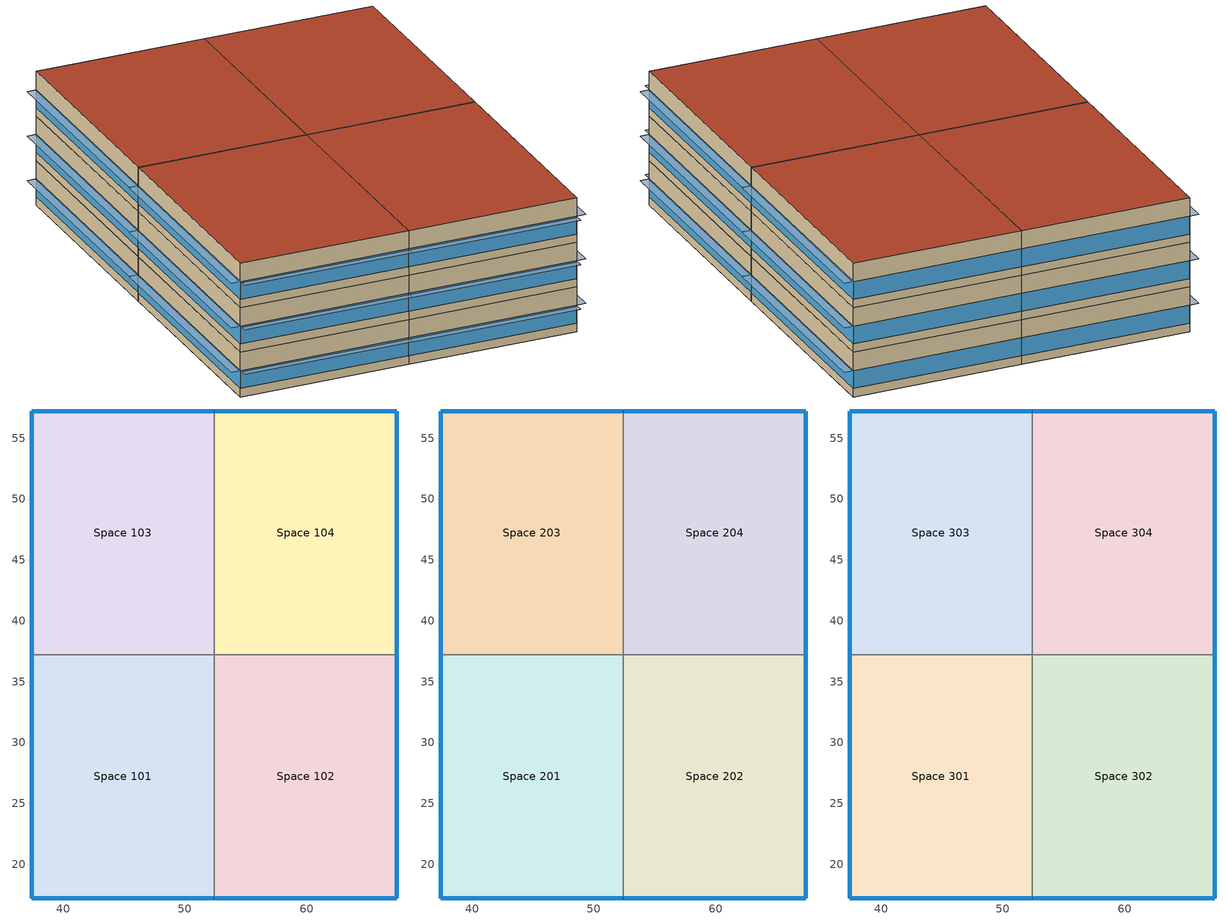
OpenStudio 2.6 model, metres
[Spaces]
Space 101
 floor ground: 52.42,37.23 52.42,17.23 37.42,17.23 37.42,37.23 z0
 wall outside: 37.42,37.23 37.42,17.23 52.42,17.23 z0:4
 wall to Space 103: 52.42,37.23 37.42,37.23 z0:4
 wall to Space 102: 52.42,17.23 52.42,37.23 z0:4
 window: 37.42,37.21 37.42,17.26 z0.76:2.36; 37.44,17.23 52.39,17.23 z0.76:2.37
Space 102
 floor ground: 67.42,37.23 67.42,17.23 52.42,17.23 52.42,37.23 z0
 wall outside: 52.42,17.23 67.42,17.23 67.42,37.23 z0:4
 wall to Space 104: 67.42,37.23 52.42,37.23 z0:4
 window: 67.42,17.26 67.42,37.21 z0.76:2.36; 52.44,17.23 67.39,17.23 z0.76:2.37
Space 103
 floor ground: 52.42,57.23 52.42,37.23 37.42,37.23 37.42,57.23 z0
 wall outside: 52.42,57.23 37.42,57.23 37.42,37.23 z0:4
 wall to Space 104: 52.42,37.23 52.42,57.23 z0:4
 window: 37.42,57.21 37.42,37.26 z0.76:2.36; 52.39,57.23 37.44,57.23 z0.76:2.37
Space 104
 floor ground: 67.42,57.23 67.42,37.23 52.42,37.23 52.42,57.23 z0
 wall outside: 67.42,37.23 67.42,57.23 52.42,57.23 z0:4
 window: 67.42,37.26 67.42,57.21 z0.76:2.36; 67.39,57.23 52.44,57.23 z0.76:2.37
Space 201
 floor to Space 101: 52.42,37.23 52.42,17.23 37.42,17.23 37.42,37.23 z4
 wall outside: 37.42,37.23 37.42,17.23 52.42,17.23 z4:8
 wall to Space 203: 52.42,37.23 37.42,37.23 z4:8
 wall to Space 202: 52.42,17.23 52.42,37.23 z4:8
 window: 37.42,37.21 37.42,17.26 z4.76:6.36; 37.44,17.23 52.39,17.23 z4.76:6.37
Space 202
 floor to Space 102: 67.42,37.23 67.42,17.23 52.42,17.23 52.42,37.23 z4
 wall outside: 52.42,17.23 67.42,17.23 67.42,37.23 z4:8
 wall to Space 204: 67.42,37.23 52.42,37.23 z4:8
 window: 67.42,17.26 67.42,37.21 z4.76:6.36; 52.44,17.23 67.39,17.23 z4.76:6.37
Space 203
 floor to Space 103: 52.42,57.23 52.42,37.23 37.42,37.23 37.42,57.23 z4
 wall outside: 52.42,57.23 37.42,57.23 37.42,37.23 z4:8
 wall to Space 204: 52.42,37.23 52.42,57.23 z4:8
 window: 37.42,57.21 37.42,37.26 z4.76:6.36; 52.39,57.23 37.44,57.23 z4.76:6.37
Space 204
 floor to Space 104: 67.42,57.23 67.42,37.23 52.42,37.23 52.42,57.23 z4
 wall outside: 67.42,37.23 67.42,57.23 52.42,57.23 z4:8
 window: 67.39,57.23 52.44,57.23 z4.76:6.37; 67.42,37.26 67.42,57.21 z4.76:6.36
Space 301
 floor to Space 201: 52.42,37.23 52.42,17.23 37.42,17.23 37.42,37.23 z8
 wall outside: 37.42,37.23 37.42,17.23 52.42,17.23 z8:12
 wall to Space 303: 52.42,37.23 37.42,37.23 z8:12
 wall to Space 302: 52.42,17.23 52.42,37.23 z8:12
 window: 37.42,37.21 37.42,17.26 z8.76:10.36; 37.44,17.23 52.39,17.23 z8.76:10.37
 roof outside: 52.42,17.23 52.42,37.23 37.42,37.23 37.42,17.23 z12
Space 302
 floor to Space 202: 67.42,37.23 67.42,17.23 52.42,17.23 52.42,37.23 z8
 wall outside: 52.42,17.23 67.42,17.23 67.42,37.23 z8:12
 wall to Space 304: 67.42,37.23 52.42,37.23 z8:12
 window: 52.44,17.23 67.39,17.23 z8.76:10.37; 67.42,17.26 67.42,37.21 z8.76:10.36
 roof outside: 67.42,17.23 67.42,37.23 52.42,37.23 52.42,17.23 z12
Space 303
 floor to Space 203: 52.42,57.23 52.42,37.23 37.42,37.23 37.42,57.23 z8
 wall outside: 52.42,57.23 37.42,57.23 37.42,37.23 z8:12
 wall to Space 304: 52.42,37.23 52.42,57.23 z8:12
 window: 37.42,57.21 37.42,37.26 z8.76:10.36; 52.39,57.23 37.44,57.23 z8.76:10.37
 roof outside: 52.42,37.23 52.42,57.23 37.42,57.23 37.42,37.23 z12
Space 304
 floor to Space 204: 67.42,57.23 67.42,37.23 52.42,37.23 52.42,57.23 z8
 wall outside: 67.42,37.23 67.42,57.23 52.42,57.23 z8:12
 window: 67.42,37.26 67.42,57.21 z8.76:10.36; 67.39,57.23 52.44,57.23 z8.76:10.37
 roof outside: 67.42,37.23 67.42,57.23 52.42,57.23 52.42,37.23 z12
shading: 37.42,17.26 37.42,37.21 36.62,37.21 36.62,17.26 z2.36; 68.22,17.26 68.22,37.21 67.42,37.21 67.42,17.26 z2.36; 67.39,16.43 67.39,17.23 52.44,17.23 52.44,16.43 z10.37; 68.22,37.26 68.22,57.21 67.42,57.21 67.42,37.26 z2.36; 52.39,16.43 52.39,17.23 37.44,17.23 37.44,16.43 z2.37; 37.42,37.26 37.42,57.21 36.62,57.21 36.62,37.26 z10.36; 37.42,17.26 37.42,37.21 36.62,37.21 36.62,17.26 z10.36; 37.42,37.26 37.42,57.21 36.62,57.21 36.62,37.26 z2.36; 67.39,16.43 67.39,17.23 52.44,17.23 52.44,16.43 z2.37; 37.42,17.26 37.42,37.21 36.62,37.21 36.62,17.26 z6.36; 52.39,16.43 52.39,17.23 37.44,17.23 37.44,16.43 z6.37; 68.22,17.26 68.22,37.21 67.42,37.21 67.42,17.26 z6.36; 67.39,16.43 67.39,17.23 52.44,17.23 52.44,16.43 z6.37; 68.22,17.26 68.22,37.21 67.42,37.21 67.42,17.26 z10.36; 37.42,37.26 37.42,57.21 36.62,57.21 36.62,37.26 z6.36; 68.22,37.26 68.22,57.21 67.42,57.21 67.42,37.26 z6.36; 52.39,16.43 52.39,17.23 37.44,17.23 37.44,16.43 z10.37; 68.22,37.26 68.22,57.21 67.42,57.21 67.42,37.26 z10.36
[Building]
Building 1: Space Type=189.1-2009 - Office - OpenOffice - CZ4-8; Default Construction Set=189.1-2009 - CZ5 - Office
[Site]
Piacenza: Latitude {deg}=44.92; Longitude {deg}=9.73; Time Zone {hr}=1; Elevation {m}=134
[ClimateZones]
Climate Zone Institution Name 1=ASHRAE; Climate Zone Document Name 1=ANSI/ASHRAE Standard 169; Climate Zone Document Year 1=2006; Climate Zone Institution Name 2=CEC; Climate Zone Document Name 2=California Climate Zone Descriptions; Climate Zone Document Year 2=1995
[SizingPeriod:DesignDay] Barometric Pressure {Pa}=99726; Sky Clearness=0; Rain Indicator=0; Snow Indicator=0; Day of Month=21; Daylight Saving Time Indicator=0; Dry-Bulb Temperature Range Modifier Type=DefaultMultipliers
Name | Maximum Dry-Bulb Temperature {C} | Daily Dry-Bulb Temperature Range {deltaC} | Humidity Indicating Conditions at Maximum Dry-Bulb | Wind Speed {m/s} | Wind Direction {deg} | Month | Day Type | Humidity Indicating Type | Solar Model Indicator | ASHRAE Taub | ASHRAE Taud
Piacenza Ann Htg 99.6% Condns DB | -6.1 | 0 | -6.1 | 2 | 250 | 1 | WinterDesignDay | Wetbulb | ASHRAEClearSky
Piacenza Ann Hum_n 99.6% Condns DP=>MCDB | 3.5 | 0 | -11.3 | 2 | 250 | 1 | WinterDesignDay | Dewpoint | ASHRAEClearSky
Piacenza Ann Htg Wind 99.6% Condns WS=>MCDB | 5.8 | 0 | 5.8 | 8.9 | 250 | 1 | WinterDesignDay | Wetbulb | ASHRAEClearSky
Piacenza Ann Clg .4% Condns DB=>MWB | 33.1 | 11.9 | 22.7 | 2.3 | 90 | 8 | SummerDesignDay | Wetbulb | ASHRAETau | 0.48 | 1.935
Piacenza Ann Clg .4% Condns WB=>MDB | 30.1 | 11.9 | 24.6 | 2.3 | 90 | 8 | SummerDesignDay | Wetbulb | ASHRAETau | 0.48 | 1.935
Piacenza Ann Clg .4% Condns DP=>MDB | 27.4 | 11.9 | 23 | 2.3 | 90 | 8 | SummerDesignDay | Dewpoint | ASHRAETau | 0.48 | 1.935
Piacenza Ann Clg .4% Condns Enth=>MDB | 30.3 | 11.9 | 74900 | 2.3 | 90 | 8 | SummerDesignDay | Enthalpy | ASHRAETau | 0.48 | 1.935
[DefaultConstructionSet] Interior Partition Construction=Interior Partition
Name | Default Exterior Surface Constructions | Default Interior Surface Constructions | Default Ground Contact Surface Constructions | Default Exterior SubSurface Constructions | Default Interior SubSurface Constructions
189.1-2009 - CZ1 - Office | Default Surface Constructions 22 | Default Surface Constructions 23 | Default Surface Constructions 24 | Default Sub Surface Constructions 15 | Default Sub Surface Constructions 16
189.1-2009 - CZ5 - Office | Default Surface Constructions 13 | Default Surface Constructions 14 | Default Surface Constructions 15 | Default Sub Surface Constructions 9 | Default Sub Surface Constructions 10
[Construction]
ExtSlabCarpet 4in ClimateZone 1-8: MAT-CC05 4 HW CONCRETE, CP02 CARPET PAD
ASHRAE 189.1-2009 ExtRoof IEAD ClimateZone 1: Roof Membrane, Roof Insulation [18], Metal Decking
Interior Floor: F16 Acoustic tile, F05 Ceiling air space resistance, M11 100mm lightweight concrete
Interior Wall: G01a 19mm gypsum board, F04 Wall air space resistance, G01a 19mm gypsum board
Interior Ceiling: M11 100mm lightweight concrete, F05 Ceiling air space resistance, F16 Acoustic tile
ASHRAE 189.1-2009 ExtWindow ClimateZone 1: Theoretical Glass [167]
Exterior Door: F08 Metal surface, I01 25mm insulation board
Interior Window: Clear 3mm
Interior Door; Interior Partition: G05 25mm wood
ASHRAE 189.1-2009 ExtRoof IEAD ClimateZone 2-5: Roof Membrane, Roof Insulation [21], Metal Decking
ASHRAE 189.1-2009 ExtWindow ClimateZone 4-5: Theoretical Glass [207]
ASHRAE 189.1-2009 ExtWall Mass ClimateZone 5: 1IN Stucco, 8IN Concrete HW, Wall Insulation [40], 1/2IN Gypsum
NewConstMaterial3: F08 Metal surface, Wall Insulation [35], 1/2IN Gypsum
[Material] Thermal Absorptance=0.9
Name | Roughness | Thickness {m} | Conductivity {W/m-K} | Density {kg/m3} | Specific Heat {J/kg-K} | Solar Absorptance | Visible Absorptance
MAT-CC05 4 HW CONCRETE | Rough | 0.1016 | 1.311 | 2240 | 836.8 | 0.85 | 0.85
1IN Stucco | Smooth | 0.0253 | 0.6918 | 1858 | 837 | 0.92 | 0.92
8IN Concrete HW | MediumRough | 0.2033 | 1.7296 | 2243 | 837 | 0.65 | 0.65
1/2IN Gypsum | Smooth | 0.0127 | 0.16 | 784.9 | 830 | 0.4 | 0.4
Roof Membrane | VeryRough | 0.0095 | 0.16 | 1121.29 | 1460 | 0.7 | 0.7
Roof Insulation [18] | MediumRough | 0.1693 | 0.049 | 265 | 836.8 | 0.7 | 0.7
Metal Decking | MediumSmooth | 0.0015 | 45.006 | 7680 | 418.4 | 0.6 | 0.6
F16 Acoustic tile | MediumSmooth | 0.0191 | 0.06 | 368 | 590 | 0.3 | 0.3
M11 100mm lightweight concrete | MediumRough | 0.1016 | 0.53 | 1280 | 840 | 0.5 | 0.5
G01a 19mm gypsum board | MediumSmooth | 0.019 | 0.16 | 800 | 1090 | 0.4 | 0.4
F08 Metal surface | Smooth | 0.0008 | 45.28 | 7824 | 500 | 0.7 | 0.7
I01 25mm insulation board | MediumRough | 0.0254 | 0.03 | 43 | 1210 | 0.6 | 0.6
G05 25mm wood | MediumSmooth | 0.0254 | 0.15 | 608 | 1630 | 0.5 | 0.5
Wall Insulation [35] | MediumRough | 0.0452 | 0.0432 | 91 | 837 | 0.5 | 0.5
Roof Insulation [21] | MediumRough | 0.2105 | 0.049 | 265 | 836.8 | 0.7 | 0.7
Wall Insulation [40] | MediumRough | 0.0794 | 0.0432 | 91 | 837 | 0.5 | 0.5
[Material:NoMass]
CP02 CARPET PAD: Roughness=Smooth; Thermal Resistance {m2-K/W}=0.1; Thermal Absorptance=0.9; Solar Absorptance=0.8; Visible Absorptance=0.8
[Material:AirGap]
Name | Thermal Resistance {m2-K/W}
F05 Ceiling air space resistance | 0.18
F04 Wall air space resistance | 0.15
[WindowMaterial:Glazing] Optical Data Type=SpectralAverage; Thickness {m}=0.003; Back Side Solar Reflectance at Normal Incidence=0; Back Side Visible Reflectance at Normal Incidence=0; Infrared Transmittance at Normal Incidence=0; Dirt Correction Factor for Solar and Visible Transmittance=1; Solar Diffusing=No
Name | Solar Transmittance at Normal Incidence | Front Side Solar Reflectance at Normal Incidence | Visible Transmittance at Normal Incidence | Front Side Visible Reflectance at Normal Incidence | Front Side Infrared Hemispherical Emissivity | Back Side Infrared Hemispherical Emissivity | Conductivity {W/m-K}
Theoretical Glass [167] | 0.2374 | 0.7126 | 0.2512 | 0.6988 | 0.985 | 0.985 | 2.1073
Clear 3mm | 0.837 | 0.075 | 0.898 | 0.081 | 0.84 | 0.84 | 0.9
Theoretical Glass [207] | 0.3311 | 0.6189 | 0.44 | 0.51 | 0.9 | 0.9 | 0.0133
[DefaultSurfaceConstructions]
Name | Floor Construction | Wall Construction | Roof Ceiling Construction
Default Surface Constructions 13 | ExtSlabCarpet 4in ClimateZone 1-8 | ASHRAE 189.1-2009 ExtWall Mass ClimateZone 5 | ASHRAE 189.1-2009 ExtRoof IEAD ClimateZone 2-5
Default Surface Constructions 14; Default Surface Constructions 23 | Interior Floor | Interior Wall | Interior Ceiling
Default Surface Constructions 15; Default Surface Constructions 24 | ExtSlabCarpet 4in ClimateZone 1-8 | ExtSlabCarpet 4in ClimateZone 1-8 | ExtSlabCarpet 4in ClimateZone 1-8
Default Surface Constructions 22 | ExtSlabCarpet 4in ClimateZone 1-8 | NewConstMaterial3 | ASHRAE 189.1-2009 ExtRoof IEAD ClimateZone 1
[DefaultSubSurfaceConstructions]
Name | Fixed Window Construction | Operable Window Construction | Door Construction | Tubular Daylight Dome Construction | Tubular Daylight Diffuser Construction
Default Sub Surface Constructions 9 | ASHRAE 189.1-2009 ExtWindow ClimateZone 4-5 | ASHRAE 189.1-2009 ExtWindow ClimateZone 4-5 | Exterior Door | Interior Window | Interior Window
Default Sub Surface Constructions 10; Default Sub Surface Constructions 16 | Interior Window | Interior Window | Interior Door
Default Sub Surface Constructions 15 | ASHRAE 189.1-2009 ExtWindow ClimateZone 1 | ASHRAE 189.1-2009 ExtWindow ClimateZone 1 | Exterior Door | Interior Window | Interior Window
[WindowMaterial:Blind]
Window Material Blind 1: Slat Width {m}=0.025; Slat Separation {m}=0.01875; Front Side Slat Beam Solar Reflectance=0.5; Back Side Slat Beam Solar Reflectance=0.5; Front Side Slat Diffuse Solar Reflectance=0.5; Back Side Slat Diffuse Solar Reflectance=0.5; Slat Beam Visible Transmittance=0
[SpaceType] Standards Building Type=Office; Standards Space Type=OpenOffice
Name | Default Schedule Set | Design Specification Outdoor Air Object
189.1-2009 - Office - OpenOffice - CZ1-3 | 189.1-2009 - Office - OpenOffice - CZ1-3 Schedule Set | 189.1-2009 - Office - OpenOffice - CZ1-3 Ventilation
189.1-2009 - Office - OpenOffice - CZ4-8 | 189.1-2009 - Office - OpenOffice - CZ4-8 Schedule Set | 189.1-2009 - Office - OpenOffice - CZ4-8 Ventilation
[DefaultScheduleSet] Number of People Schedule=Office Work Occ; People Activity Level Schedule=Office Activity; Lighting Schedule=Office Bldg Light; Electric Equipment Schedule=Office Bldg Equip; Infiltration Schedule=Office Infil Quarter On
189.1-2009 - Office - OpenOffice - CZ1-3 Schedule Set; 189.1-2009 - Office - OpenOffice - CZ4-8 Schedule Set
[Lights:Definition] Design Level Calculation Method=Watts/Area; Watts per Space Floor Area {W/m2}=10.6563
189.1-2009 - Office - OpenOffice - CZ1-3 Lights Definition; 189.1-2009 - Office - OpenOffice - CZ4-8 Lights Definition
[Lights]
Name | Lights Definition | Space or SpaceType
189.1-2009 - Office - OpenOffice - CZ1-3 Lights | 189.1-2009 - Office - OpenOffice - CZ1-3 Lights Definition | 189.1-2009 - Office - OpenOffice - CZ1-3
189.1-2009 - Office - OpenOffice - CZ4-8 Lights | 189.1-2009 - Office - OpenOffice - CZ4-8 Lights Definition | 189.1-2009 - Office - OpenOffice - CZ4-8
[DesignSpecification:OutdoorAir] Outdoor Air Method=Sum; Outdoor Air Flow per Person {m3/s-person}=0.00943895
189.1-2009 - Office - OpenOffice - CZ1-3 Ventilation; 189.1-2009 - Office - OpenOffice - CZ4-8 Ventilation
[People:Definition] Number of People Calculation Method=People/Area; People per Space Floor Area {person/m2}=0.0565105; Fraction Radiant=0.3
189.1-2009 - Office - OpenOffice - CZ1-3 People Definition; 189.1-2009 - Office - OpenOffice - CZ4-8 People Definition
[People]
Name | People Definition | Space or SpaceType
189.1-2009 - Office - OpenOffice - CZ1-3 People | 189.1-2009 - Office - OpenOffice - CZ1-3 People Definition | 189.1-2009 - Office - OpenOffice - CZ1-3
189.1-2009 - Office - OpenOffice - CZ4-8 People | 189.1-2009 - Office - OpenOffice - CZ4-8 People Definition | 189.1-2009 - Office - OpenOffice - CZ4-8
[SpaceInfiltration:DesignFlowRate] Design Flow Rate Calculation Method=Flow/ExteriorArea
Name | Space or SpaceType | Flow per Exterior Surface Area {m3/s-m2}
189.1-2009 - Office - OpenOffice - CZ1-3 Infiltration | 189.1-2009 - Office - OpenOffice - CZ1-3 | 0.00030226
189.1-2009 - Office - OpenOffice - CZ4-8 Infiltration | 189.1-2009 - Office - OpenOffice - CZ4-8 | 0.000226568
[ElectricEquipment:Definition] Design Level Calculation Method=Watts/Area; Watts per Space Floor Area {W/m2}=7.64238
189.1-2009 - Office - OpenOffice - CZ1-3 Electric Equipment Definition; 189.1-2009 - Office - OpenOffice - CZ4-8 Electric Equipment Definition
[ElectricEquipment]
Name | Electric Equipment Definition | Space or SpaceType
189.1-2009 - Office - OpenOffice - CZ1-3 Electric Equipment | 189.1-2009 - Office - OpenOffice - CZ1-3 Electric Equipment Definition | 189.1-2009 - Office - OpenOffice - CZ1-3
189.1-2009 - Office - OpenOffice - CZ4-8 Electric Equipment | 189.1-2009 - Office - OpenOffice - CZ4-8 Electric Equipment Definition | 189.1-2009 - Office - OpenOffice - CZ4-8
[ThermostatSetpoint:DualSetpoint] Heating Setpoint Temperature Schedule=Medium Office HtgSetp; Cooling Setpoint Temperature Schedule=Medium Office ClgSetp
Thermal Zone 1 Thermostat 1; Thermal Zone 2 Thermostat 1
[ShadingControl]
Shading Control 1: Shading Type=InteriorBlind; Shading Device Material=Window Material Blind 1
[BuildingStory] Nominal Floor to Floor Height {m}=4
Name | Nominal Z Coordinate {m}
Building Story 1 | 0
Building Story 2 | 4
Building Story 3 | 8
[Space]
Name | Building Story | Space Type | Default Construction Set | Thermal Zone
Space 101; Space 102; Space 103; Space 104 | Building Story 1
Space 201; Space 202; Space 203; Space 204 | Building Story 2 | 189.1-2009 - Office - OpenOffice - CZ1-3 | 189.1-2009 - CZ1 - Office | Thermal Zone 1
Space 301; Space 302; Space 303; Space 304 | Building Story 3 | 189.1-2009 - Office - OpenOffice - CZ1-3 | 189.1-2009 - CZ1 - Office | Thermal Zone 2
[ThermalZone] Use Ideal Air Loads=Yes
Name | Thermostat
Thermal Zone 1 | Thermal Zone 1 Thermostat 1
Thermal Zone 2 | Thermal Zone 2 Thermostat 1
[Sizing:Zone] Zone Cooling Design Supply Air Temperature Input Method=SupplyAirTemperature; Zone Cooling Design Supply Air Temperature {C}=14; Zone Cooling Design Supply Air Temperature Difference {deltaC}=11.11; Zone Heating Design Supply Air Temperature Input Method=SupplyAirTemperature; Zone Heating Design Supply Air Temperature {C}=40; Zone Heating Design Supply Air Temperature Difference {deltaC}=11.11; Zone Cooling Design Supply Air Humidity Ratio {kg-H2O/kg-air}=0.0085; Zone Heating Design Supply Air Humidity Ratio {kg-H2O/kg-air}=0.008; Cooling Design Air Flow Method=DesignDay; Heating Design Air Flow Method=DesignDay; Account for Dedicated Outdoor Air System=No; Dedicated Outdoor Air System Control Strategy=NeutralSupplyAir; Dedicated Outdoor Air Low Setpoint Temperature for Design {C}=autosize; Dedicated Outdoor Air High Setpoint Temperature for Design {C}=autosize
Thermal Zone 1; Thermal Zone 2
[Schedule:Ruleset]
Name | Default Day Schedule | Summer Design Day Schedule | Winter Design Day Schedule
Office Bldg Light | Office Bldg Light Default Schedule | Office Bldg Light Summer Design Day | Office Bldg Light Winter Design Day
Office Activity | Office Activity Default Schedule | Office Activity Summer Design Day | Office Activity Winter Design Day
Office Infil Quarter On | Office Infil Quarter On Default Schedule | Office Infil Quarter On Summer Design Day | Office Infil Quarter On Winter Design Day
Office Bldg Equip | Office Bldg Equip Default Schedule | Office Bldg Equip Summer Design Day | Office Bldg Equip Winter Design Day
Medium Office HtgSetp | Medium Office HtgSetp Default Schedule | Medium Office HtgSetp Summer Design Day | Medium Office HtgSetp Winter Design Day
Medium Office ClgSetp | Medium Office ClgSetp Default Schedule | Medium Office ClgSetp Summer Design Day | Medium Office ClgSetp Winter Design Day
Office Work Occ | Office Bldg Occ Default Schedule | Office Bldg Occ Summer Design Day | Office Bldg Occ Winter Design Day
[Schedule:Day]
Office Bldg Light Default Schedule: 5, 0, 0.05, 7, 0, 0.1, 8, 0, 0.3, 17, 0, 0.9, 18, 0, 0.7, 20, 0, 0.5, 22, 0, 0.3, 23, 0, 0.1, 24, 0, 0.05
Office Bldg Light Summer Design Day; Office Infil Quarter On Rule 1 Day Schedule; Office Bldg Equip Summer Design Day: 24, 0, 1
Office Bldg Light Winter Design Day; Office Bldg Equip Winter Design Day; Office Bldg Occ Winter Design Day; Office Bldg Occ Rule 1 Day Schedule: 24, 0, 0
Office Bldg Light Rule 1 Day Schedule: 24, 0, 0.05
Office Bldg Light Rule 2 Day Schedule: 6, 0, 0.05, 8, 0, 0.1, 14, 0, 0.5, 17, 0, 0.15, 24, 0, 0.05
Office Activity Default Schedule; Office Activity Summer Design Day; Office Activity Winter Design Day: 24, 0, 132
Office Infil Quarter On Default Schedule; Office Infil Quarter On Summer Design Day: 6, 0, 1, 22, 0, 0.25, 24, 0, 1
Office Infil Quarter On Winter Design Day; Office Infil Quarter On Rule 2 Day Schedule: 6, 0, 1, 18, 0, 0.25, 24, 0, 1
Office Bldg Equip Default Schedule: 8, 0, 0.4, 12, 0, 0.9, 13, 0, 0.8, 17, 0, 0.9, 18, 0, 0.8, 20, 0, 0.6, 22, 0, 0.5, 24, 0, 0.4
Office Bldg Equip Rule 1 Day Schedule: 24, 0, 0.3
Office Bldg Equip Rule 2 Day Schedule: 6, 0, 0.3, 8, 0, 0.4, 14, 0, 0.5, 17, 0, 0.35, 24, 0, 0.3
Medium Office HtgSetp Default Schedule: 6, 0, 15.6, 22, 0, 21, 24, 0, 15.6
Medium Office HtgSetp Summer Design Day; Medium Office HtgSetp Rule 1 Day Schedule: 24, 0, 15.6
Medium Office HtgSetp Winter Design Day: 24, 0, 21
Medium Office HtgSetp Rule 2 Day Schedule: 6, 0, 15.6, 18, 0, 21, 24, 0, 15.6
Medium Office ClgSetp Default Schedule; Medium Office ClgSetp Summer Design Day: 6, 0, 26.7, 22, 0, 24, 24, 0, 26.7
Medium Office ClgSetp Winter Design Day; Medium Office ClgSetp Rule 1 Day Schedule: 24, 0, 26.7
Medium Office ClgSetp Rule 2 Day Schedule: 6, 0, 26.7, 18, 0, 24, 24, 0, 26.7
Office Bldg Occ Default Schedule: 6, 0, 0, 7, 0, 0.1, 8, 0, 0.2, 12, 0, 0.85, 13, 0, 0.5, 17, 0, 0.85, 18, 0, 0.7, 20, 0, 0.4, 22, 0, 0.1, 24, 0, 0.05
Office Bldg Occ Summer Design Day: 6, 0, 0, 22, 0, 1, 24, 0, 0.05
Office Bldg Occ Rule 2 Day Schedule: 6, 0, 0, 8, 0, 0.1, 14, 0, 0.4, 17, 0, 0.1, 24, 0, 0
[Schedule:Rule] Apply Monday=No; Apply Tuesday=No; Apply Wednesday=No; Apply Thursday=No; Apply Friday=No; Date Specification Type=DateRange; Start Month=1; Start Day=1; End Month=12; End Day=31
Name | Schedule Ruleset | Rule Order | Day Schedule | Apply Sunday | Apply Saturday
Office Bldg Light Rule 1 | Office Bldg Light | 0 | Office Bldg Light Rule 1 Day Schedule | Yes | No
Office Bldg Light Rule 2 | Office Bldg Light | 1 | Office Bldg Light Rule 2 Day Schedule | No | Yes
Office Infil Quarter On Rule 1 | Office Infil Quarter On | 0 | Office Infil Quarter On Rule 1 Day Schedule | Yes | No
Office Infil Quarter On Rule 2 | Office Infil Quarter On | 1 | Office Infil Quarter On Rule 2 Day Schedule | No | Yes
Office Bldg Equip Rule 1 | Office Bldg Equip | 0 | Office Bldg Equip Rule 1 Day Schedule | Yes | No
Office Bldg Equip Rule 2 | Office Bldg Equip | 1 | Office Bldg Equip Rule 2 Day Schedule | No | Yes
Medium Office HtgSetp Rule 1 | Medium Office HtgSetp | 0 | Medium Office HtgSetp Rule 1 Day Schedule | Yes | No
Medium Office HtgSetp Rule 2 | Medium Office HtgSetp | 1 | Medium Office HtgSetp Rule 2 Day Schedule | No | Yes
Medium Office ClgSetp Rule 1 | Medium Office ClgSetp | 0 | Medium Office ClgSetp Rule 1 Day Schedule | Yes | No
Medium Office ClgSetp Rule 2 | Medium Office ClgSetp | 1 | Medium Office ClgSetp Rule 2 Day Schedule | No | Yes
Office Work Occ Rule 1 | Office Work Occ | 0 | Office Bldg Occ Rule 1 Day Schedule | Yes | No
Office Work Occ Rule 2 | Office Work Occ | 1 | Office Bldg Occ Rule 2 Day Schedule | No | Yes
